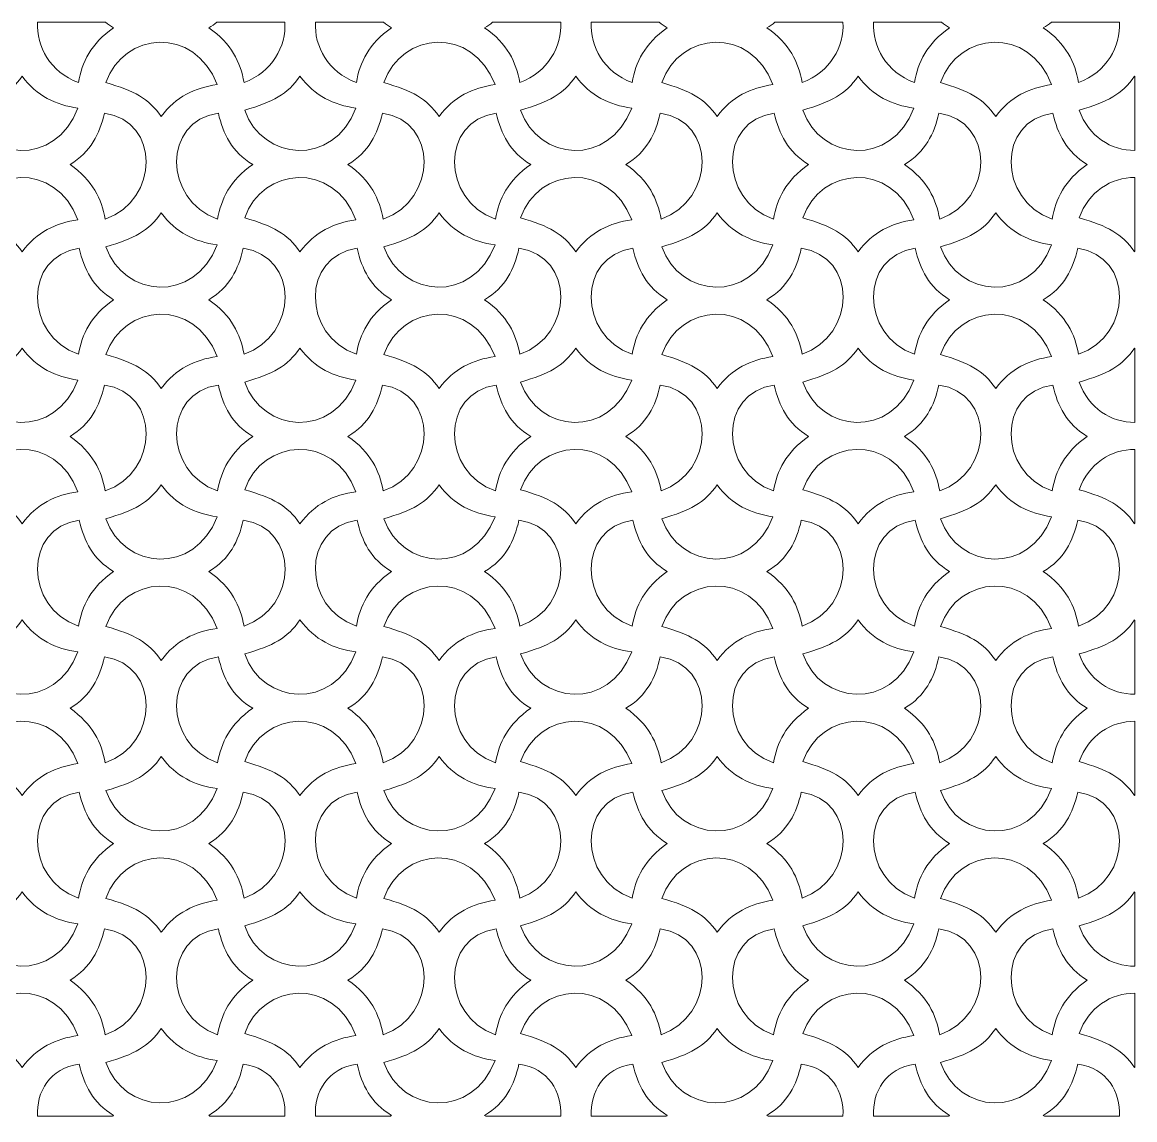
# Model space of a CAD drawing. Header units: millimetres. Extents: x -1200 to 1200, y -594 to 590.
# Drawn here: x 0 to 1200, y -594 to 590 of the extents above; entities that cross this region are included whole.
import ezdxf

# ---------------------------------------------------------------- set-up
doc = ezdxf.new("R2010")
doc.units = ezdxf.units.MM
doc.header["$MEASUREMENT"] = 0
doc.layers.add('Layer 1', color=7, linetype='Continuous')

msp = doc.modelspace()

# ---------------------------------------------------------------- linework, layer by layer
at = {"layer": 'Layer 1', "color": 250, "lineweight": 20}
for points, knots in [([(16.2965, 589.9713), (16.2965, 589.9713), (89.731, 589.9713), (89.731, 589.9713), (92.3815, 587.8646), (95.2602, 585.865), (98.3891, 583.978), (73.7417, 566.9696), (64.3311, 546.6307), (60.4303, 525.0854), (29.8535, 535.8204), (14.9675, 564.127), (16.2965, 589.9713)], [0, 0, 0, 0, 0.25, 0.25, 0.25, 0.5, 0.5, 0.5, 0.75, 0.75, 0.75, 1, 1, 1, 1]), ([(209.7606, 589.9713), (209.7606, 589.9713), (283.1945, 589.9713), (283.1945, 589.9713), (284.5237, 564.127), (269.6398, 535.8204), (239.063, 525.0854), (235.1621, 546.6307), (225.7515, 566.9696), (201.1042, 583.978), (204.2331, 585.865), (207.11, 587.8646), (209.7606, 589.9713)], [0, 0, 0, 0, 0.25, 0.25, 0.25, 0.5, 0.5, 0.5, 0.75, 0.75, 0.75, 1, 1, 1, 1]), ([(316.1113, 589.9713), (316.1113, 589.9713), (389.5456, 589.9713), (389.5456, 589.9713), (392.1963, 587.8646), (395.075, 585.865), (398.2037, 583.978), (373.5565, 566.9696), (364.1459, 546.6307), (360.2449, 525.0854), (329.6682, 535.8204), (314.7821, 564.127), (316.1113, 589.9713)], [0, 0, 0, 0, 0.25, 0.25, 0.25, 0.5, 0.5, 0.5, 0.75, 0.75, 0.75, 1, 1, 1, 1]), ([(507.2512, 589.9713), (507.2512, 589.9713), (580.6853, 589.9713), (580.6853, 589.9713), (582.0143, 564.127), (567.1304, 535.8204), (536.5536, 525.0854), (532.6527, 546.6307), (523.242, 566.9696), (498.5948, 583.978), (501.7237, 585.865), (504.6006, 587.8646), (507.2512, 589.9713)], [0, 0, 0, 0, 0.25, 0.25, 0.25, 0.5, 0.5, 0.5, 0.75, 0.75, 0.75, 1, 1, 1, 1]), ([(613.6019, 589.9713), (613.6019, 589.9713), (687.0362, 589.9713), (687.0362, 589.9713), (689.6868, 587.8646), (692.5656, 585.865), (695.6943, 583.978), (671.0471, 566.9696), (661.6365, 546.6307), (657.7357, 525.0854), (627.1587, 535.8204), (612.2727, 564.127), (613.6019, 589.9713)], [0, 0, 0, 0, 0.25, 0.25, 0.25, 0.5, 0.5, 0.5, 0.75, 0.75, 0.75, 1, 1, 1, 1]), ([(811.7858, 589.9713), (811.7858, 589.9713), (885.2199, 589.9713), (885.2199, 589.9713), (886.5489, 564.127), (871.6651, 535.8204), (841.0882, 525.0854), (837.1874, 546.6307), (827.7768, 566.9696), (803.1294, 583.978), (806.2583, 585.865), (809.1353, 587.8646), (811.7858, 589.9713)], [0, 0, 0, 0, 0.25, 0.25, 0.25, 0.5, 0.5, 0.5, 0.75, 0.75, 0.75, 1, 1, 1, 1]), ([(918.1365, 589.9713), (918.1365, 589.9713), (991.5709, 589.9713), (991.5709, 589.9713), (994.2216, 587.8646), (997.1002, 585.865), (1000.229, 583.978), (975.5817, 566.9696), (966.1711, 546.6307), (962.2703, 525.0854), (931.6935, 535.8204), (916.8074, 564.127), (918.1365, 589.9713)], [0, 0, 0, 0, 0.25, 0.25, 0.25, 0.5, 0.5, 0.5, 0.75, 0.75, 0.75, 1, 1, 1, 1]), ([(1109.9884, 589.9713), (1109.9884, 589.9713), (1183.4223, 589.9713), (1183.4223, 589.9713), (1184.7515, 564.127), (1169.8675, 535.8204), (1139.2907, 525.0854), (1135.3898, 546.6307), (1125.9792, 566.9696), (1101.3319, 583.978), (1104.4608, 585.865), (1107.3377, 587.8646), (1109.9884, 589.9713)], [0, 0, 0, 0, 0.25, 0.25, 0.25, 0.5, 0.5, 0.5, 0.75, 0.75, 0.75, 1, 1, 1, 1]), ([(90.129, 524.8273), (109.0652, 579.8338), (185.6938, 586.5829), (210.0536, 522.703), (185.9871, 519.1775), (165.7362, 509.8539), (149.7352, 488.1989), (136.1286, 507.9607), (120.7127, 516.0089), (90.129, 524.8273)], [0, 0, 0, 0, 0.333333333, 0.333333333, 0.333333333, 0.666666667, 0.666666667, 0.666666667, 1, 1, 1, 1]), ([(389.9438, 524.8273), (408.8799, 579.8338), (485.5084, 586.5829), (509.8683, 522.703), (485.8019, 519.1775), (465.551, 509.8539), (449.5499, 488.1989), (435.9434, 507.9607), (420.5273, 516.0089), (389.9438, 524.8273)], [0, 0, 0, 0, 0.333333333, 0.333333333, 0.333333333, 0.666666667, 0.666666667, 0.666666667, 1, 1, 1, 1]), ([(689.7586, 524.8273), (708.6946, 579.8338), (785.3232, 586.5829), (809.683, 522.703), (785.6165, 519.1775), (765.3658, 509.8539), (749.3647, 488.1989), (735.7581, 507.9607), (720.3421, 516.0089), (689.7586, 524.8273)], [0, 0, 0, 0, 0.333333333, 0.333333333, 0.333333333, 0.666666667, 0.666666667, 0.666666667, 1, 1, 1, 1]), ([(990.3466, 524.8273), (1009.2826, 579.8338), (1085.9112, 586.5829), (1110.2711, 522.703), (1086.2047, 519.1775), (1065.9538, 509.8539), (1049.9527, 488.1989), (1036.3461, 507.9607), (1020.9301, 516.0089), (990.3466, 524.8273)], [0, 0, 0, 0, 0.333333333, 0.333333333, 0.333333333, 0.666666667, 0.666666667, 0.666666667, 1, 1, 1, 1]), ([(-59.9636, 495.2027), (-41.0275, 440.1962), (35.601, 433.4471), (59.961, 497.327), (35.8945, 500.8525), (15.6436, 510.1761), (-0.3575, 531.8312), (-13.9639, 512.0694), (-29.3801, 504.0211), (-59.9636, 495.2027)], [0, 0, 0, 0, 0.333333333, 0.333333333, 0.333333333, 0.666666667, 0.666666667, 0.666666667, 1, 1, 1, 1]), ([(239.8512, 495.2027), (258.7873, 440.1962), (335.4158, 433.4471), (359.7756, 497.327), (335.7091, 500.8525), (315.4584, 510.1761), (299.4573, 531.8312), (285.8507, 512.0694), (270.4347, 504.0211), (239.8512, 495.2027)], [0, 0, 0, 0, 0.333333333, 0.333333333, 0.333333333, 0.666666667, 0.666666667, 0.666666667, 1, 1, 1, 1]), ([(537.3418, 495.2027), (556.2778, 440.1962), (632.9064, 433.4471), (657.2662, 497.327), (633.1997, 500.8525), (612.949, 510.1761), (596.9479, 531.8312), (583.3413, 512.0694), (567.9253, 504.0211), (537.3418, 495.2027)], [0, 0, 0, 0, 0.333333333, 0.333333333, 0.333333333, 0.666666667, 0.666666667, 0.666666667, 1, 1, 1, 1]), ([(841.8764, 495.2027), (860.8126, 440.1962), (937.4411, 433.4471), (961.8009, 497.327), (937.7345, 500.8525), (917.4836, 510.1761), (901.4825, 531.8312), (887.876, 512.0694), (872.4599, 504.0211), (841.8764, 495.2027)], [0, 0, 0, 0, 0.333333333, 0.333333333, 0.333333333, 0.666666667, 0.666666667, 0.666666667, 1, 1, 1, 1]), ([(1199.949, 531.4777), (1199.949, 531.4777), (1199.949, 451.6725), (1199.949, 451.6725), (1174.7061, 451.4603), (1149.7964, 466.9753), (1140.0788, 495.2027), (1170.6624, 504.0211), (1186.0784, 512.0694), (1199.685, 531.8312), (1199.7728, 531.7123), (1199.8608, 531.5956), (1199.949, 531.4777)], [0, 0, 0, 0, 0.25, 0.25, 0.25, 0.5, 0.5, 0.5, 0.75, 0.75, 0.75, 1, 1, 1, 1]), ([(51.3821, 436.536), (76.0294, 419.5277), (85.44, 399.1888), (89.3408, 377.6434), (147.9558, 398.222), (148.9475, 483.3858), (88.4769, 491.9553), (83.3478, 469.3747), (73.7909, 450.0524), (51.3821, 436.536)], [0, 0, 0, 0, 0.333333333, 0.333333333, 0.333333333, 0.666666667, 0.666666667, 0.666666667, 1, 1, 1, 1]), ([(248.4817, 436.536), (223.8343, 419.5277), (214.4237, 399.1888), (210.5229, 377.6434), (151.908, 398.222), (150.9164, 483.3858), (211.387, 491.9553), (216.516, 469.3747), (226.0728, 450.0524), (248.4817, 436.536)], [0, 0, 0, 0, 0.333333333, 0.333333333, 0.333333333, 0.666666667, 0.666666667, 0.666666667, 1, 1, 1, 1]), ([(351.1968, 436.536), (375.8442, 419.5277), (385.2548, 399.1888), (389.1556, 377.6434), (447.7705, 398.222), (448.7621, 483.3858), (388.2917, 491.9553), (383.1625, 469.3747), (373.6057, 450.0524), (351.1968, 436.536)], [0, 0, 0, 0, 0.333333333, 0.333333333, 0.333333333, 0.666666667, 0.666666667, 0.666666667, 1, 1, 1, 1]), ([(548.2965, 436.536), (523.6491, 419.5277), (514.2385, 399.1888), (510.3377, 377.6434), (451.7228, 398.222), (450.731, 483.3858), (511.2016, 491.9553), (516.3307, 469.3747), (525.8876, 450.0524), (548.2965, 436.536)], [0, 0, 0, 0, 0.333333333, 0.333333333, 0.333333333, 0.666666667, 0.666666667, 0.666666667, 1, 1, 1, 1]), ([(651.0116, 436.536), (675.6588, 419.5277), (685.0695, 399.1888), (688.9704, 377.6434), (747.5853, 398.222), (748.5769, 483.3858), (688.1063, 491.9553), (682.9773, 469.3747), (673.4204, 450.0524), (651.0116, 436.536)], [0, 0, 0, 0, 0.333333333, 0.333333333, 0.333333333, 0.666666667, 0.666666667, 0.666666667, 1, 1, 1, 1]), ([(848.1111, 436.536), (823.4639, 419.5277), (814.0532, 399.1888), (810.1523, 377.6434), (751.5374, 398.222), (750.5458, 483.3858), (811.0164, 491.9553), (816.1454, 469.3747), (825.7024, 450.0524), (848.1111, 436.536)], [0, 0, 0, 0, 0.333333333, 0.333333333, 0.333333333, 0.666666667, 0.666666667, 0.666666667, 1, 1, 1, 1]), ([(951.5996, 436.536), (976.247, 419.5277), (985.6576, 399.1888), (989.5584, 377.6434), (1048.1733, 398.222), (1049.1649, 483.3858), (988.6944, 491.9553), (983.5653, 469.3747), (974.0084, 450.0524), (951.5996, 436.536)], [0, 0, 0, 0, 0.333333333, 0.333333333, 0.333333333, 0.666666667, 0.666666667, 0.666666667, 1, 1, 1, 1]), ([(1148.6992, 436.536), (1124.0519, 419.5277), (1114.6412, 399.1888), (1110.7404, 377.6434), (1052.1255, 398.222), (1051.1338, 483.3858), (1111.6044, 491.9553), (1116.7335, 469.3747), (1126.2904, 450.0524), (1148.6992, 436.536)], [0, 0, 0, 0, 0.333333333, 0.333333333, 0.333333333, 0.666666667, 0.666666667, 0.666666667, 1, 1, 1, 1]), ([(-59.9636, 378.9796), (-41.0275, 433.9862), (35.601, 440.7353), (59.961, 376.8554), (35.8945, 373.3299), (15.6436, 364.0063), (-0.3575, 342.3512), (-13.9639, 362.113), (-29.3801, 370.1613), (-59.9636, 378.9796)], [0, 0, 0, 0, 0.333333333, 0.333333333, 0.333333333, 0.666666667, 0.666666667, 0.666666667, 1, 1, 1, 1]), ([(239.8512, 378.9796), (258.7873, 433.9862), (335.4158, 440.7353), (359.7756, 376.8554), (335.7091, 373.3299), (315.4584, 364.0063), (299.4573, 342.3512), (285.8507, 362.113), (270.4347, 370.1613), (239.8512, 378.9796)], [0, 0, 0, 0, 0.333333333, 0.333333333, 0.333333333, 0.666666667, 0.666666667, 0.666666667, 1, 1, 1, 1]), ([(537.3418, 378.9796), (556.2778, 433.9862), (632.9064, 440.7353), (657.2662, 376.8554), (633.1997, 373.3299), (612.949, 364.0063), (596.9479, 342.3512), (583.3413, 362.113), (567.9253, 370.1613), (537.3418, 378.9796)], [0, 0, 0, 0, 0.333333333, 0.333333333, 0.333333333, 0.666666667, 0.666666667, 0.666666667, 1, 1, 1, 1]), ([(841.8764, 378.9796), (860.8126, 433.9862), (937.4411, 440.7353), (961.8009, 376.8554), (937.7345, 373.3299), (917.4836, 364.0063), (901.4825, 342.3512), (887.876, 362.113), (872.4599, 370.1613), (841.8764, 378.9796)], [0, 0, 0, 0, 0.333333333, 0.333333333, 0.333333333, 0.666666667, 0.666666667, 0.666666667, 1, 1, 1, 1]), ([(1199.949, 422.5078), (1199.949, 422.5078), (1199.949, 342.7044), (1199.949, 342.7044), (1199.8608, 342.5863), (1199.7728, 342.4701), (1199.685, 342.3512), (1186.0784, 362.113), (1170.6624, 370.1613), (1140.0788, 378.9796), (1149.7964, 407.2071), (1174.7061, 422.72), (1199.949, 422.5078)], [0, 0, 0, 0, 0.25, 0.25, 0.25, 0.5, 0.5, 0.5, 0.75, 0.75, 0.75, 1, 1, 1, 1]), ([(90.129, 347.7608), (109.0652, 292.7543), (185.6938, 286.0052), (210.0536, 349.885), (185.9871, 353.4105), (165.7362, 362.7343), (149.7352, 384.3893), (136.1286, 364.6275), (120.7127, 356.5791), (90.129, 347.7608)], [0, 0, 0, 0, 0.333333333, 0.333333333, 0.333333333, 0.666666667, 0.666666667, 0.666666667, 1, 1, 1, 1]), ([(389.9438, 347.7608), (408.8799, 292.7543), (485.5084, 286.0052), (509.8683, 349.885), (485.8019, 353.4105), (465.551, 362.7343), (449.5499, 384.3893), (435.9434, 364.6275), (420.5273, 356.5791), (389.9438, 347.7608)], [0, 0, 0, 0, 0.333333333, 0.333333333, 0.333333333, 0.666666667, 0.666666667, 0.666666667, 1, 1, 1, 1]), ([(689.7586, 347.7608), (708.6946, 292.7543), (785.3232, 286.0052), (809.683, 349.885), (785.6165, 353.4105), (765.3658, 362.7343), (749.3647, 384.3893), (735.7581, 364.6275), (720.3421, 356.5791), (689.7586, 347.7608)], [0, 0, 0, 0, 0.333333333, 0.333333333, 0.333333333, 0.666666667, 0.666666667, 0.666666667, 1, 1, 1, 1]), ([(990.3466, 347.7608), (1009.2826, 292.7543), (1085.9112, 286.0052), (1110.2711, 349.885), (1086.2047, 353.4105), (1065.9538, 362.7343), (1049.9527, 384.3893), (1036.3461, 364.6275), (1020.9301, 356.5791), (990.3466, 347.7608)], [0, 0, 0, 0, 0.333333333, 0.333333333, 0.333333333, 0.666666667, 0.666666667, 0.666666667, 1, 1, 1, 1]), ([(98.3891, 290.6884), (73.7417, 273.68), (64.3311, 253.3412), (60.4303, 231.7958), (1.8154, 252.3743), (0.8236, 337.5382), (61.2943, 346.1077), (66.4234, 323.5271), (75.9802, 304.2048), (98.3891, 290.6884)], [0, 0, 0, 0, 0.333333333, 0.333333333, 0.333333333, 0.666666667, 0.666666667, 0.666666667, 1, 1, 1, 1]), ([(201.1042, 290.6884), (225.7515, 273.68), (235.1621, 253.3412), (239.063, 231.7958), (297.6779, 252.3743), (298.6695, 337.5382), (238.1989, 346.1077), (233.0699, 323.5271), (223.5131, 304.2048), (201.1042, 290.6884)], [0, 0, 0, 0, 0.333333333, 0.333333333, 0.333333333, 0.666666667, 0.666666667, 0.666666667, 1, 1, 1, 1]), ([(398.2037, 290.6884), (373.5565, 273.68), (364.1459, 253.3412), (360.2449, 231.7958), (301.63, 252.3743), (300.6384, 337.5382), (361.109, 346.1077), (366.238, 323.5271), (375.795, 304.2048), (398.2037, 290.6884)], [0, 0, 0, 0, 0.333333333, 0.333333333, 0.333333333, 0.666666667, 0.666666667, 0.666666667, 1, 1, 1, 1]), ([(498.5948, 290.6884), (523.242, 273.68), (532.6527, 253.3412), (536.5536, 231.7958), (595.1685, 252.3743), (596.1601, 337.5382), (535.6895, 346.1077), (530.5605, 323.5271), (521.0037, 304.2048), (498.5948, 290.6884)], [0, 0, 0, 0, 0.333333333, 0.333333333, 0.333333333, 0.666666667, 0.666666667, 0.666666667, 1, 1, 1, 1]), ([(695.6943, 290.6884), (671.0471, 273.68), (661.6365, 253.3412), (657.7357, 231.7958), (599.1206, 252.3743), (598.129, 337.5382), (658.5996, 346.1077), (663.7287, 323.5271), (673.2856, 304.2048), (695.6943, 290.6884)], [0, 0, 0, 0, 0.333333333, 0.333333333, 0.333333333, 0.666666667, 0.666666667, 0.666666667, 1, 1, 1, 1]), ([(803.1294, 290.6884), (827.7768, 273.68), (837.1874, 253.3412), (841.0882, 231.7958), (899.7031, 252.3743), (900.6949, 337.5382), (840.2242, 346.1077), (835.0951, 323.5271), (825.5383, 304.2048), (803.1294, 290.6884)], [0, 0, 0, 0, 0.333333333, 0.333333333, 0.333333333, 0.666666667, 0.666666667, 0.666666667, 1, 1, 1, 1]), ([(1000.229, 290.6884), (975.5817, 273.68), (966.1711, 253.3412), (962.2703, 231.7958), (903.6553, 252.3743), (902.6637, 337.5382), (963.1342, 346.1077), (968.2633, 323.5271), (977.8202, 304.2048), (1000.229, 290.6884)], [0, 0, 0, 0, 0.333333333, 0.333333333, 0.333333333, 0.666666667, 0.666666667, 0.666666667, 1, 1, 1, 1]), ([(1101.3319, 290.6884), (1125.9792, 273.68), (1135.3898, 253.3412), (1139.2907, 231.7958), (1197.9056, 252.3743), (1198.8973, 337.5382), (1138.4266, 346.1077), (1133.2976, 323.5271), (1123.7406, 304.2048), (1101.3319, 290.6884)], [0, 0, 0, 0, 0.333333333, 0.333333333, 0.333333333, 0.666666667, 0.666666667, 0.666666667, 1, 1, 1, 1]), ([(90.129, 231.5377), (109.0652, 286.5442), (185.6938, 293.2933), (210.0536, 229.4135), (185.9871, 225.888), (165.7362, 216.5643), (149.7352, 194.9093), (136.1286, 214.6711), (120.7127, 222.7194), (90.129, 231.5377)], [0, 0, 0, 0, 0.333333333, 0.333333333, 0.333333333, 0.666666667, 0.666666667, 0.666666667, 1, 1, 1, 1]), ([(389.9438, 231.5377), (408.8799, 286.5442), (485.5084, 293.2933), (509.8683, 229.4135), (485.8019, 225.888), (465.551, 216.5643), (449.5499, 194.9093), (435.9434, 214.6711), (420.5273, 222.7194), (389.9438, 231.5377)], [0, 0, 0, 0, 0.333333333, 0.333333333, 0.333333333, 0.666666667, 0.666666667, 0.666666667, 1, 1, 1, 1]), ([(689.7586, 231.5377), (708.6946, 286.5442), (785.3232, 293.2933), (809.683, 229.4135), (785.6165, 225.888), (765.3658, 216.5643), (749.3647, 194.9093), (735.7581, 214.6711), (720.3421, 222.7194), (689.7586, 231.5377)], [0, 0, 0, 0, 0.333333333, 0.333333333, 0.333333333, 0.666666667, 0.666666667, 0.666666667, 1, 1, 1, 1]), ([(990.3466, 231.5377), (1009.2826, 286.5442), (1085.9112, 293.2933), (1110.2711, 229.4135), (1086.2047, 225.888), (1065.9538, 216.5643), (1049.9527, 194.9093), (1036.3461, 214.6711), (1020.9301, 222.7194), (990.3466, 231.5377)], [0, 0, 0, 0, 0.333333333, 0.333333333, 0.333333333, 0.666666667, 0.666666667, 0.666666667, 1, 1, 1, 1]), ([(-59.9636, 201.9132), (-41.0275, 146.9066), (35.601, 140.1575), (59.961, 204.0374), (35.8945, 207.5629), (15.6436, 216.8865), (-0.3575, 238.5416), (-13.9639, 218.7798), (-29.3801, 210.7315), (-59.9636, 201.9132)], [0, 0, 0, 0, 0.333333333, 0.333333333, 0.333333333, 0.666666667, 0.666666667, 0.666666667, 1, 1, 1, 1]), ([(239.8512, 201.9132), (258.7873, 146.9066), (335.4158, 140.1575), (359.7756, 204.0374), (335.7091, 207.5629), (315.4584, 216.8865), (299.4573, 238.5416), (285.8507, 218.7798), (270.4347, 210.7315), (239.8512, 201.9132)], [0, 0, 0, 0, 0.333333333, 0.333333333, 0.333333333, 0.666666667, 0.666666667, 0.666666667, 1, 1, 1, 1]), ([(537.3418, 201.9132), (556.2778, 146.9066), (632.9064, 140.1575), (657.2662, 204.0374), (633.1997, 207.5629), (612.949, 216.8865), (596.9479, 238.5416), (583.3413, 218.7798), (567.9253, 210.7315), (537.3418, 201.9132)], [0, 0, 0, 0, 0.333333333, 0.333333333, 0.333333333, 0.666666667, 0.666666667, 0.666666667, 1, 1, 1, 1]), ([(841.8764, 201.9132), (860.8126, 146.9066), (937.4411, 140.1575), (961.8009, 204.0374), (937.7345, 207.5629), (917.4836, 216.8865), (901.4825, 238.5416), (887.876, 218.7798), (872.4599, 210.7315), (841.8764, 201.9132)], [0, 0, 0, 0, 0.333333333, 0.333333333, 0.333333333, 0.666666667, 0.666666667, 0.666666667, 1, 1, 1, 1]), ([(1199.949, 238.1881), (1199.949, 238.1881), (1199.949, 158.383), (1199.949, 158.383), (1174.7061, 158.1707), (1149.7964, 173.6857), (1140.0788, 201.9132), (1170.6624, 210.7315), (1186.0784, 218.7798), (1199.685, 238.5416), (1199.7728, 238.4228), (1199.8608, 238.3061), (1199.949, 238.1881)], [0, 0, 0, 0, 0.25, 0.25, 0.25, 0.5, 0.5, 0.5, 0.75, 0.75, 0.75, 1, 1, 1, 1]), ([(51.3821, 143.2465), (76.0294, 126.2381), (85.44, 105.8992), (89.3408, 84.3539), (147.9558, 104.9324), (148.9475, 190.0962), (88.4769, 198.6658), (83.3478, 176.0851), (73.7909, 156.7628), (51.3821, 143.2465)], [0, 0, 0, 0, 0.333333333, 0.333333333, 0.333333333, 0.666666667, 0.666666667, 0.666666667, 1, 1, 1, 1]), ([(248.4817, 143.2465), (223.8343, 126.2381), (214.4237, 105.8992), (210.5229, 84.3539), (151.908, 104.9324), (150.9164, 190.0962), (211.387, 198.6658), (216.516, 176.0851), (226.0728, 156.7628), (248.4817, 143.2465)], [0, 0, 0, 0, 0.333333333, 0.333333333, 0.333333333, 0.666666667, 0.666666667, 0.666666667, 1, 1, 1, 1]), ([(351.1968, 143.2465), (375.8442, 126.2381), (385.2548, 105.8992), (389.1556, 84.3539), (447.7705, 104.9324), (448.7621, 190.0962), (388.2917, 198.6658), (383.1625, 176.0851), (373.6057, 156.7628), (351.1968, 143.2465)], [0, 0, 0, 0, 0.333333333, 0.333333333, 0.333333333, 0.666666667, 0.666666667, 0.666666667, 1, 1, 1, 1]), ([(548.2965, 143.2465), (523.6491, 126.2381), (514.2385, 105.8992), (510.3377, 84.3539), (451.7228, 104.9324), (450.731, 190.0962), (511.2016, 198.6658), (516.3307, 176.0851), (525.8876, 156.7628), (548.2965, 143.2465)], [0, 0, 0, 0, 0.333333333, 0.333333333, 0.333333333, 0.666666667, 0.666666667, 0.666666667, 1, 1, 1, 1]), ([(651.0116, 143.2465), (675.6588, 126.2381), (685.0695, 105.8992), (688.9704, 84.3539), (747.5853, 104.9324), (748.5769, 190.0962), (688.1063, 198.6658), (682.9773, 176.0851), (673.4204, 156.7628), (651.0116, 143.2465)], [0, 0, 0, 0, 0.333333333, 0.333333333, 0.333333333, 0.666666667, 0.666666667, 0.666666667, 1, 1, 1, 1]), ([(848.1111, 143.2465), (823.4639, 126.2381), (814.0532, 105.8992), (810.1523, 84.3539), (751.5374, 104.9324), (750.5458, 190.0962), (811.0164, 198.6658), (816.1454, 176.0851), (825.7024, 156.7628), (848.1111, 143.2465)], [0, 0, 0, 0, 0.333333333, 0.333333333, 0.333333333, 0.666666667, 0.666666667, 0.666666667, 1, 1, 1, 1]), ([(951.5996, 143.2465), (976.247, 126.2381), (985.6576, 105.8992), (989.5584, 84.3539), (1048.1733, 104.9324), (1049.1649, 190.0962), (988.6944, 198.6658), (983.5653, 176.0851), (974.0084, 156.7628), (951.5996, 143.2465)], [0, 0, 0, 0, 0.333333333, 0.333333333, 0.333333333, 0.666666667, 0.666666667, 0.666666667, 1, 1, 1, 1]), ([(1148.6992, 143.2465), (1124.0519, 126.2381), (1114.6412, 105.8992), (1110.7404, 84.3539), (1052.1255, 104.9324), (1051.1338, 190.0962), (1111.6044, 198.6658), (1116.7335, 176.0851), (1126.2904, 156.7628), (1148.6992, 143.2465)], [0, 0, 0, 0, 0.333333333, 0.333333333, 0.333333333, 0.666666667, 0.666666667, 0.666666667, 1, 1, 1, 1]), ([(-59.9636, 85.6901), (-41.0275, 140.6966), (35.601, 147.4457), (59.961, 83.5658), (35.8945, 80.0403), (15.6436, 70.7167), (-0.3575, 49.0617), (-13.9639, 68.8235), (-29.3801, 76.8717), (-59.9636, 85.6901)], [0, 0, 0, 0, 0.333333333, 0.333333333, 0.333333333, 0.666666667, 0.666666667, 0.666666667, 1, 1, 1, 1]), ([(239.8512, 85.6901), (258.7873, 140.6966), (335.4158, 147.4457), (359.7756, 83.5658), (335.7091, 80.0403), (315.4584, 70.7167), (299.4573, 49.0617), (285.8507, 68.8235), (270.4347, 76.8717), (239.8512, 85.6901)], [0, 0, 0, 0, 0.333333333, 0.333333333, 0.333333333, 0.666666667, 0.666666667, 0.666666667, 1, 1, 1, 1]), ([(537.3418, 85.6901), (556.2778, 140.6966), (632.9064, 147.4457), (657.2662, 83.5658), (633.1997, 80.0403), (612.949, 70.7167), (596.9479, 49.0617), (583.3413, 68.8235), (567.9253, 76.8717), (537.3418, 85.6901)], [0, 0, 0, 0, 0.333333333, 0.333333333, 0.333333333, 0.666666667, 0.666666667, 0.666666667, 1, 1, 1, 1]), ([(841.8764, 85.6901), (860.8126, 140.6966), (937.4411, 147.4457), (961.8009, 83.5658), (937.7345, 80.0403), (917.4836, 70.7167), (901.4825, 49.0617), (887.876, 68.8235), (872.4599, 76.8717), (841.8764, 85.6901)], [0, 0, 0, 0, 0.333333333, 0.333333333, 0.333333333, 0.666666667, 0.666666667, 0.666666667, 1, 1, 1, 1]), ([(1199.949, 129.2182), (1199.949, 129.2182), (1199.949, 49.4148), (1199.949, 49.4148), (1199.8608, 49.2967), (1199.7728, 49.1805), (1199.685, 49.0617), (1186.0784, 68.8235), (1170.6624, 76.8717), (1140.0788, 85.6901), (1149.7964, 113.9175), (1174.7061, 129.4304), (1199.949, 129.2182)], [0, 0, 0, 0, 0.25, 0.25, 0.25, 0.5, 0.5, 0.5, 0.75, 0.75, 0.75, 1, 1, 1, 1]), ([(90.129, 54.4712), (109.0652, -0.5353), (185.6938, -7.2844), (210.0536, 56.5955), (185.9871, 60.1209), (165.7362, 69.4447), (149.7352, 91.0997), (136.1286, 71.3379), (120.7127, 63.2896), (90.129, 54.4712)], [0, 0, 0, 0, 0.333333333, 0.333333333, 0.333333333, 0.666666667, 0.666666667, 0.666666667, 1, 1, 1, 1]), ([(389.9438, 54.4712), (408.8799, -0.5353), (485.5084, -7.2844), (509.8683, 56.5955), (485.8019, 60.1209), (465.551, 69.4447), (449.5499, 91.0997), (435.9434, 71.3379), (420.5273, 63.2896), (389.9438, 54.4712)], [0, 0, 0, 0, 0.333333333, 0.333333333, 0.333333333, 0.666666667, 0.666666667, 0.666666667, 1, 1, 1, 1]), ([(689.7586, 54.4712), (708.6946, -0.5353), (785.3232, -7.2844), (809.683, 56.5955), (785.6165, 60.1209), (765.3658, 69.4447), (749.3647, 91.0997), (735.7581, 71.3379), (720.3421, 63.2896), (689.7586, 54.4712)], [0, 0, 0, 0, 0.333333333, 0.333333333, 0.333333333, 0.666666667, 0.666666667, 0.666666667, 1, 1, 1, 1]), ([(990.3466, 54.4712), (1009.2826, -0.5353), (1085.9112, -7.2844), (1110.2711, 56.5955), (1086.2047, 60.1209), (1065.9538, 69.4447), (1049.9527, 91.0997), (1036.3461, 71.3379), (1020.9301, 63.2896), (990.3466, 54.4712)], [0, 0, 0, 0, 0.333333333, 0.333333333, 0.333333333, 0.666666667, 0.666666667, 0.666666667, 1, 1, 1, 1]), ([(98.3891, -2.6012), (73.7417, -19.6095), (64.3311, -39.9484), (60.4303, -61.4938), (1.8154, -40.9152), (0.8236, 44.2486), (61.2943, 52.8181), (66.4234, 30.2375), (75.9802, 10.9152), (98.3891, -2.6012)], [0, 0, 0, 0, 0.333333333, 0.333333333, 0.333333333, 0.666666667, 0.666666667, 0.666666667, 1, 1, 1, 1]), ([(201.1042, -2.6012), (225.7515, -19.6095), (235.1621, -39.9484), (239.063, -61.4938), (297.6779, -40.9152), (298.6695, 44.2486), (238.1989, 52.8181), (233.0699, 30.2375), (223.5131, 10.9152), (201.1042, -2.6012)], [0, 0, 0, 0, 0.333333333, 0.333333333, 0.333333333, 0.666666667, 0.666666667, 0.666666667, 1, 1, 1, 1]), ([(398.2037, -2.6012), (373.5565, -19.6095), (364.1459, -39.9484), (360.2449, -61.4938), (301.63, -40.9152), (300.6384, 44.2486), (361.109, 52.8181), (366.238, 30.2375), (375.795, 10.9152), (398.2037, -2.6012)], [0, 0, 0, 0, 0.333333333, 0.333333333, 0.333333333, 0.666666667, 0.666666667, 0.666666667, 1, 1, 1, 1]), ([(498.5948, -2.6012), (523.242, -19.6095), (532.6527, -39.9484), (536.5536, -61.4938), (595.1685, -40.9152), (596.1601, 44.2486), (535.6895, 52.8181), (530.5605, 30.2375), (521.0037, 10.9152), (498.5948, -2.6012)], [0, 0, 0, 0, 0.333333333, 0.333333333, 0.333333333, 0.666666667, 0.666666667, 0.666666667, 1, 1, 1, 1]), ([(695.6943, -2.6012), (671.0471, -19.6095), (661.6365, -39.9484), (657.7357, -61.4938), (599.1206, -40.9152), (598.129, 44.2486), (658.5996, 52.8181), (663.7287, 30.2375), (673.2856, 10.9152), (695.6943, -2.6012)], [0, 0, 0, 0, 0.333333333, 0.333333333, 0.333333333, 0.666666667, 0.666666667, 0.666666667, 1, 1, 1, 1]), ([(803.1294, -2.6012), (827.7768, -19.6095), (837.1874, -39.9484), (841.0882, -61.4938), (899.7031, -40.9152), (900.6949, 44.2486), (840.2242, 52.8181), (835.0951, 30.2375), (825.5383, 10.9152), (803.1294, -2.6012)], [0, 0, 0, 0, 0.333333333, 0.333333333, 0.333333333, 0.666666667, 0.666666667, 0.666666667, 1, 1, 1, 1]), ([(1000.229, -2.6012), (975.5817, -19.6095), (966.1711, -39.9484), (962.2703, -61.4938), (903.6553, -40.9152), (902.6637, 44.2486), (963.1342, 52.8181), (968.2633, 30.2375), (977.8202, 10.9152), (1000.229, -2.6012)], [0, 0, 0, 0, 0.333333333, 0.333333333, 0.333333333, 0.666666667, 0.666666667, 0.666666667, 1, 1, 1, 1]), ([(1101.3319, -2.6012), (1125.9792, -19.6095), (1135.3898, -39.9484), (1139.2907, -61.4938), (1197.9056, -40.9152), (1198.8973, 44.2486), (1138.4266, 52.8181), (1133.2976, 30.2375), (1123.7406, 10.9152), (1101.3319, -2.6012)], [0, 0, 0, 0, 0.333333333, 0.333333333, 0.333333333, 0.666666667, 0.666666667, 0.666666667, 1, 1, 1, 1]), ([(90.129, -61.7519), (109.0652, -6.7453), (185.6938, 0.0038), (210.0536, -63.8761), (185.9871, -67.4016), (165.7362, -76.7252), (149.7352, -98.3803), (136.1286, -78.6185), (120.7127, -70.5702), (90.129, -61.7519)], [0, 0, 0, 0, 0.333333333, 0.333333333, 0.333333333, 0.666666667, 0.666666667, 0.666666667, 1, 1, 1, 1]), ([(389.9438, -61.7519), (408.8799, -6.7453), (485.5084, 0.0038), (509.8683, -63.8761), (485.8019, -67.4016), (465.551, -76.7252), (449.5499, -98.3803), (435.9434, -78.6185), (420.5273, -70.5702), (389.9438, -61.7519)], [0, 0, 0, 0, 0.333333333, 0.333333333, 0.333333333, 0.666666667, 0.666666667, 0.666666667, 1, 1, 1, 1]), ([(689.7586, -61.7519), (708.6946, -6.7453), (785.3232, 0.0038), (809.683, -63.8761), (785.6165, -67.4016), (765.3658, -76.7252), (749.3647, -98.3803), (735.7581, -78.6185), (720.3421, -70.5702), (689.7586, -61.7519)], [0, 0, 0, 0, 0.333333333, 0.333333333, 0.333333333, 0.666666667, 0.666666667, 0.666666667, 1, 1, 1, 1]), ([(990.3466, -61.7519), (1009.2826, -6.7453), (1085.9112, 0.0038), (1110.2711, -63.8761), (1086.2047, -67.4016), (1065.9538, -76.7252), (1049.9527, -98.3803), (1036.3461, -78.6185), (1020.9301, -70.5702), (990.3466, -61.7519)], [0, 0, 0, 0, 0.333333333, 0.333333333, 0.333333333, 0.666666667, 0.666666667, 0.666666667, 1, 1, 1, 1]), ([(-59.9636, -91.3764), (-41.0275, -146.3829), (35.601, -153.132), (59.961, -89.2522), (35.8945, -85.7267), (15.6436, -76.403), (-0.3575, -54.748), (-13.9639, -74.5098), (-29.3801, -82.5581), (-59.9636, -91.3764)], [0, 0, 0, 0, 0.333333333, 0.333333333, 0.333333333, 0.666666667, 0.666666667, 0.666666667, 1, 1, 1, 1]), ([(239.8512, -91.3764), (258.7873, -146.3829), (335.4158, -153.132), (359.7756, -89.2522), (335.7091, -85.7267), (315.4584, -76.403), (299.4573, -54.748), (285.8507, -74.5098), (270.4347, -82.5581), (239.8512, -91.3764)], [0, 0, 0, 0, 0.333333333, 0.333333333, 0.333333333, 0.666666667, 0.666666667, 0.666666667, 1, 1, 1, 1]), ([(537.3418, -91.3764), (556.2778, -146.3829), (632.9064, -153.132), (657.2662, -89.2522), (633.1997, -85.7267), (612.949, -76.403), (596.9479, -54.748), (583.3413, -74.5098), (567.9253, -82.5581), (537.3418, -91.3764)], [0, 0, 0, 0, 0.333333333, 0.333333333, 0.333333333, 0.666666667, 0.666666667, 0.666666667, 1, 1, 1, 1]), ([(841.8764, -91.3764), (860.8126, -146.3829), (937.4411, -153.132), (961.8009, -89.2522), (937.7345, -85.7267), (917.4836, -76.403), (901.4825, -54.748), (887.876, -74.5098), (872.4599, -82.5581), (841.8764, -91.3764)], [0, 0, 0, 0, 0.333333333, 0.333333333, 0.333333333, 0.666666667, 0.666666667, 0.666666667, 1, 1, 1, 1]), ([(1199.949, -55.1015), (1199.949, -55.1015), (1199.949, -134.9066), (1199.949, -134.9066), (1174.7061, -135.1189), (1149.7964, -119.6039), (1140.0788, -91.3764), (1170.6624, -82.5581), (1186.0784, -74.5098), (1199.685, -54.748), (1199.7728, -54.8668), (1199.8608, -54.9835), (1199.949, -55.1015)], [0, 0, 0, 0, 0.25, 0.25, 0.25, 0.5, 0.5, 0.5, 0.75, 0.75, 0.75, 1, 1, 1, 1]), ([(51.3821, -150.0431), (76.0294, -167.0515), (85.44, -187.3904), (89.3408, -208.9357), (147.9558, -188.3572), (148.9475, -103.1933), (88.4769, -94.6238), (83.3478, -117.2044), (73.7909, -136.5268), (51.3821, -150.0431)], [0, 0, 0, 0, 0.333333333, 0.333333333, 0.333333333, 0.666666667, 0.666666667, 0.666666667, 1, 1, 1, 1]), ([(248.4817, -150.0431), (223.8343, -167.0515), (214.4237, -187.3904), (210.5229, -208.9357), (151.908, -188.3572), (150.9164, -103.1933), (211.387, -94.6238), (216.516, -117.2044), (226.0728, -136.5268), (248.4817, -150.0431)], [0, 0, 0, 0, 0.333333333, 0.333333333, 0.333333333, 0.666666667, 0.666666667, 0.666666667, 1, 1, 1, 1]), ([(351.1968, -150.0431), (375.8442, -167.0515), (385.2548, -187.3904), (389.1556, -208.9357), (447.7705, -188.3572), (448.7621, -103.1933), (388.2917, -94.6238), (383.1625, -117.2044), (373.6057, -136.5268), (351.1968, -150.0431)], [0, 0, 0, 0, 0.333333333, 0.333333333, 0.333333333, 0.666666667, 0.666666667, 0.666666667, 1, 1, 1, 1]), ([(548.2965, -150.0431), (523.6491, -167.0515), (514.2385, -187.3904), (510.3377, -208.9357), (451.7228, -188.3572), (450.731, -103.1933), (511.2016, -94.6238), (516.3307, -117.2044), (525.8876, -136.5268), (548.2965, -150.0431)], [0, 0, 0, 0, 0.333333333, 0.333333333, 0.333333333, 0.666666667, 0.666666667, 0.666666667, 1, 1, 1, 1]), ([(651.0116, -150.0431), (675.6588, -167.0515), (685.0695, -187.3904), (688.9704, -208.9357), (747.5853, -188.3572), (748.5769, -103.1933), (688.1063, -94.6238), (682.9773, -117.2044), (673.4204, -136.5268), (651.0116, -150.0431)], [0, 0, 0, 0, 0.333333333, 0.333333333, 0.333333333, 0.666666667, 0.666666667, 0.666666667, 1, 1, 1, 1]), ([(848.1111, -150.0431), (823.4639, -167.0515), (814.0532, -187.3904), (810.1523, -208.9357), (751.5374, -188.3572), (750.5458, -103.1933), (811.0164, -94.6238), (816.1454, -117.2044), (825.7024, -136.5268), (848.1111, -150.0431)], [0, 0, 0, 0, 0.333333333, 0.333333333, 0.333333333, 0.666666667, 0.666666667, 0.666666667, 1, 1, 1, 1]), ([(951.5996, -150.0431), (976.247, -167.0515), (985.6576, -187.3904), (989.5584, -208.9357), (1048.1733, -188.3572), (1049.1649, -103.1933), (988.6944, -94.6238), (983.5653, -117.2044), (974.0084, -136.5268), (951.5996, -150.0431)], [0, 0, 0, 0, 0.333333333, 0.333333333, 0.333333333, 0.666666667, 0.666666667, 0.666666667, 1, 1, 1, 1]), ([(1148.6992, -150.0431), (1124.0519, -167.0515), (1114.6412, -187.3904), (1110.7404, -208.9357), (1052.1255, -188.3572), (1051.1338, -103.1933), (1111.6044, -94.6238), (1116.7335, -117.2044), (1126.2904, -136.5268), (1148.6992, -150.0431)], [0, 0, 0, 0, 0.333333333, 0.333333333, 0.333333333, 0.666666667, 0.666666667, 0.666666667, 1, 1, 1, 1]), ([(-59.9636, -207.5995), (-41.0275, -152.5929), (35.601, -145.8439), (59.961, -209.7237), (35.8945, -213.2492), (15.6436, -222.5729), (-0.3575, -244.2279), (-13.9639, -224.4661), (-29.3801, -216.4178), (-59.9636, -207.5995)], [0, 0, 0, 0, 0.333333333, 0.333333333, 0.333333333, 0.666666667, 0.666666667, 0.666666667, 1, 1, 1, 1]), ([(239.8512, -207.5995), (258.7873, -152.5929), (335.4158, -145.8439), (359.7756, -209.7237), (335.7091, -213.2492), (315.4584, -222.5729), (299.4573, -244.2279), (285.8507, -224.4661), (270.4347, -216.4178), (239.8512, -207.5995)], [0, 0, 0, 0, 0.333333333, 0.333333333, 0.333333333, 0.666666667, 0.666666667, 0.666666667, 1, 1, 1, 1]), ([(537.3418, -207.5995), (556.2778, -152.5929), (632.9064, -145.8439), (657.2662, -209.7237), (633.1997, -213.2492), (612.949, -222.5729), (596.9479, -244.2279), (583.3413, -224.4661), (567.9253, -216.4178), (537.3418, -207.5995)], [0, 0, 0, 0, 0.333333333, 0.333333333, 0.333333333, 0.666666667, 0.666666667, 0.666666667, 1, 1, 1, 1]), ([(841.8764, -207.5995), (860.8126, -152.5929), (937.4411, -145.8439), (961.8009, -209.7237), (937.7345, -213.2492), (917.4836, -222.5729), (901.4825, -244.2279), (887.876, -224.4661), (872.4599, -216.4178), (841.8764, -207.5995)], [0, 0, 0, 0, 0.333333333, 0.333333333, 0.333333333, 0.666666667, 0.666666667, 0.666666667, 1, 1, 1, 1]), ([(1199.949, -164.0714), (1199.949, -164.0714), (1199.949, -243.8748), (1199.949, -243.8748), (1199.8608, -243.9928), (1199.7728, -244.1091), (1199.685, -244.2279), (1186.0784, -224.4661), (1170.6624, -216.4178), (1140.0788, -207.5995), (1149.7964, -179.372), (1174.7061, -163.8591), (1199.949, -164.0714)], [0, 0, 0, 0, 0.25, 0.25, 0.25, 0.5, 0.5, 0.5, 0.75, 0.75, 0.75, 1, 1, 1, 1]), ([(90.129, -238.8184), (109.0652, -293.8249), (185.6938, -300.574), (210.0536, -236.6941), (185.9871, -233.1686), (165.7362, -223.8449), (149.7352, -202.1899), (136.1286, -221.9517), (120.7127, -230), (90.129, -238.8184)], [0, 0, 0, 0, 0.333333333, 0.333333333, 0.333333333, 0.666666667, 0.666666667, 0.666666667, 1, 1, 1, 1]), ([(389.9438, -238.8184), (408.8799, -293.8249), (485.5084, -300.574), (509.8683, -236.6941), (485.8019, -233.1686), (465.551, -223.8449), (449.5499, -202.1899), (435.9434, -221.9517), (420.5273, -230), (389.9438, -238.8184)], [0, 0, 0, 0, 0.333333333, 0.333333333, 0.333333333, 0.666666667, 0.666666667, 0.666666667, 1, 1, 1, 1]), ([(689.7586, -238.8184), (708.6946, -293.8249), (785.3232, -300.574), (809.683, -236.6941), (785.6165, -233.1686), (765.3658, -223.8449), (749.3647, -202.1899), (735.7581, -221.9517), (720.3421, -230), (689.7586, -238.8184)], [0, 0, 0, 0, 0.333333333, 0.333333333, 0.333333333, 0.666666667, 0.666666667, 0.666666667, 1, 1, 1, 1]), ([(990.3466, -238.8184), (1009.2826, -293.8249), (1085.9112, -300.574), (1110.2711, -236.6941), (1086.2047, -233.1686), (1065.9538, -223.8449), (1049.9527, -202.1899), (1036.3461, -221.9517), (1020.9301, -230), (990.3466, -238.8184)], [0, 0, 0, 0, 0.333333333, 0.333333333, 0.333333333, 0.666666667, 0.666666667, 0.666666667, 1, 1, 1, 1]), ([(98.3891, -295.8907), (73.7417, -312.8991), (64.3311, -333.238), (60.4303, -354.7833), (1.8154, -334.2048), (0.8236, -249.0409), (61.2943, -240.4714), (66.4234, -263.0521), (75.9802, -282.3744), (98.3891, -295.8907)], [0, 0, 0, 0, 0.333333333, 0.333333333, 0.333333333, 0.666666667, 0.666666667, 0.666666667, 1, 1, 1, 1]), ([(201.1042, -295.8907), (225.7515, -312.8991), (235.1621, -333.238), (239.063, -354.7833), (297.6779, -334.2048), (298.6695, -249.0409), (238.1989, -240.4714), (233.0699, -263.0521), (223.5131, -282.3744), (201.1042, -295.8907)], [0, 0, 0, 0, 0.333333333, 0.333333333, 0.333333333, 0.666666667, 0.666666667, 0.666666667, 1, 1, 1, 1]), ([(398.2037, -295.8907), (373.5565, -312.8991), (364.1459, -333.238), (360.2449, -354.7833), (301.63, -334.2048), (300.6384, -249.0409), (361.109, -240.4714), (366.238, -263.0521), (375.795, -282.3744), (398.2037, -295.8907)], [0, 0, 0, 0, 0.333333333, 0.333333333, 0.333333333, 0.666666667, 0.666666667, 0.666666667, 1, 1, 1, 1]), ([(498.5948, -295.8907), (523.242, -312.8991), (532.6527, -333.238), (536.5536, -354.7833), (595.1685, -334.2048), (596.1601, -249.0409), (535.6895, -240.4714), (530.5605, -263.0521), (521.0037, -282.3744), (498.5948, -295.8907)], [0, 0, 0, 0, 0.333333333, 0.333333333, 0.333333333, 0.666666667, 0.666666667, 0.666666667, 1, 1, 1, 1]), ([(695.6943, -295.8907), (671.0471, -312.8991), (661.6365, -333.238), (657.7357, -354.7833), (599.1206, -334.2048), (598.129, -249.0409), (658.5996, -240.4714), (663.7287, -263.0521), (673.2856, -282.3744), (695.6943, -295.8907)], [0, 0, 0, 0, 0.333333333, 0.333333333, 0.333333333, 0.666666667, 0.666666667, 0.666666667, 1, 1, 1, 1]), ([(803.1294, -295.8907), (827.7768, -312.8991), (837.1874, -333.238), (841.0882, -354.7833), (899.7031, -334.2048), (900.6949, -249.0409), (840.2242, -240.4714), (835.0951, -263.0521), (825.5383, -282.3744), (803.1294, -295.8907)], [0, 0, 0, 0, 0.333333333, 0.333333333, 0.333333333, 0.666666667, 0.666666667, 0.666666667, 1, 1, 1, 1]), ([(1000.229, -295.8907), (975.5817, -312.8991), (966.1711, -333.238), (962.2703, -354.7833), (903.6553, -334.2048), (902.6637, -249.0409), (963.1342, -240.4714), (968.2633, -263.0521), (977.8202, -282.3744), (1000.229, -295.8907)], [0, 0, 0, 0, 0.333333333, 0.333333333, 0.333333333, 0.666666667, 0.666666667, 0.666666667, 1, 1, 1, 1]), ([(1101.3319, -295.8907), (1125.9792, -312.8991), (1135.3898, -333.238), (1139.2907, -354.7833), (1197.9056, -334.2048), (1198.8973, -249.0409), (1138.4266, -240.4714), (1133.2976, -263.0521), (1123.7406, -282.3744), (1101.3319, -295.8907)], [0, 0, 0, 0, 0.333333333, 0.333333333, 0.333333333, 0.666666667, 0.666666667, 0.666666667, 1, 1, 1, 1]), ([(90.129, -355.0415), (109.0652, -300.0349), (185.6938, -293.2858), (210.0536, -357.1657), (185.9871, -360.6912), (165.7362, -370.0148), (149.7352, -391.6699), (136.1286, -371.9081), (120.7127, -363.8598), (90.129, -355.0415)], [0, 0, 0, 0, 0.333333333, 0.333333333, 0.333333333, 0.666666667, 0.666666667, 0.666666667, 1, 1, 1, 1]), ([(389.9438, -355.0415), (408.8799, -300.0349), (485.5084, -293.2858), (509.8683, -357.1657), (485.8019, -360.6912), (465.551, -370.0148), (449.5499, -391.6699), (435.9434, -371.9081), (420.5273, -363.8598), (389.9438, -355.0415)], [0, 0, 0, 0, 0.333333333, 0.333333333, 0.333333333, 0.666666667, 0.666666667, 0.666666667, 1, 1, 1, 1]), ([(689.7586, -355.0415), (708.6946, -300.0349), (785.3232, -293.2858), (809.683, -357.1657), (785.6165, -360.6912), (765.3658, -370.0148), (749.3647, -391.6699), (735.7581, -371.9081), (720.3421, -363.8598), (689.7586, -355.0415)], [0, 0, 0, 0, 0.333333333, 0.333333333, 0.333333333, 0.666666667, 0.666666667, 0.666666667, 1, 1, 1, 1]), ([(990.3466, -355.0415), (1009.2826, -300.0349), (1085.9112, -293.2858), (1110.2711, -357.1657), (1086.2047, -360.6912), (1065.9538, -370.0148), (1049.9527, -391.6699), (1036.3461, -371.9081), (1020.9301, -363.8598), (990.3466, -355.0415)], [0, 0, 0, 0, 0.333333333, 0.333333333, 0.333333333, 0.666666667, 0.666666667, 0.666666667, 1, 1, 1, 1]), ([(-59.9636, -384.666), (-41.0275, -439.6725), (35.601, -446.4216), (59.961, -382.5417), (35.8945, -379.0162), (15.6436, -369.6926), (-0.3575, -348.0376), (-13.9639, -367.7994), (-29.3801, -375.8476), (-59.9636, -384.666)], [0, 0, 0, 0, 0.333333333, 0.333333333, 0.333333333, 0.666666667, 0.666666667, 0.666666667, 1, 1, 1, 1]), ([(239.8512, -384.666), (258.7873, -439.6725), (335.4158, -446.4216), (359.7756, -382.5417), (335.7091, -379.0162), (315.4584, -369.6926), (299.4573, -348.0376), (285.8507, -367.7994), (270.4347, -375.8476), (239.8512, -384.666)], [0, 0, 0, 0, 0.333333333, 0.333333333, 0.333333333, 0.666666667, 0.666666667, 0.666666667, 1, 1, 1, 1]), ([(537.3418, -384.666), (556.2778, -439.6725), (632.9064, -446.4216), (657.2662, -382.5417), (633.1997, -379.0162), (612.949, -369.6926), (596.9479, -348.0376), (583.3413, -367.7994), (567.9253, -375.8476), (537.3418, -384.666)], [0, 0, 0, 0, 0.333333333, 0.333333333, 0.333333333, 0.666666667, 0.666666667, 0.666666667, 1, 1, 1, 1]), ([(841.8764, -384.666), (860.8126, -439.6725), (937.4411, -446.4216), (961.8009, -382.5417), (937.7345, -379.0162), (917.4836, -369.6926), (901.4825, -348.0376), (887.876, -367.7994), (872.4599, -375.8476), (841.8764, -384.666)], [0, 0, 0, 0, 0.333333333, 0.333333333, 0.333333333, 0.666666667, 0.666666667, 0.666666667, 1, 1, 1, 1]), ([(1199.949, -348.3911), (1199.949, -348.3911), (1199.949, -428.1962), (1199.949, -428.1962), (1174.7061, -428.4084), (1149.7964, -412.8934), (1140.0788, -384.666), (1170.6624, -375.8476), (1186.0784, -367.7994), (1199.685, -348.0376), (1199.7728, -348.1564), (1199.8608, -348.2731), (1199.949, -348.3911)], [0, 0, 0, 0, 0.25, 0.25, 0.25, 0.5, 0.5, 0.5, 0.75, 0.75, 0.75, 1, 1, 1, 1]), ([(51.3821, -443.3327), (76.0294, -460.3411), (85.44, -480.6799), (89.3408, -502.2253), (147.9558, -481.6468), (148.9475, -396.4829), (88.4769, -387.9134), (83.3478, -410.494), (73.7909, -429.8163), (51.3821, -443.3327)], [0, 0, 0, 0, 0.333333333, 0.333333333, 0.333333333, 0.666666667, 0.666666667, 0.666666667, 1, 1, 1, 1]), ([(248.4817, -443.3327), (223.8343, -460.3411), (214.4237, -480.6799), (210.5229, -502.2253), (151.908, -481.6468), (150.9164, -396.4829), (211.387, -387.9134), (216.516, -410.494), (226.0728, -429.8163), (248.4817, -443.3327)], [0, 0, 0, 0, 0.333333333, 0.333333333, 0.333333333, 0.666666667, 0.666666667, 0.666666667, 1, 1, 1, 1]), ([(351.1968, -443.3327), (375.8442, -460.3411), (385.2548, -480.6799), (389.1556, -502.2253), (447.7705, -481.6468), (448.7621, -396.4829), (388.2917, -387.9134), (383.1625, -410.494), (373.6057, -429.8163), (351.1968, -443.3327)], [0, 0, 0, 0, 0.333333333, 0.333333333, 0.333333333, 0.666666667, 0.666666667, 0.666666667, 1, 1, 1, 1]), ([(548.2965, -443.3327), (523.6491, -460.3411), (514.2385, -480.6799), (510.3377, -502.2253), (451.7228, -481.6468), (450.731, -396.4829), (511.2016, -387.9134), (516.3307, -410.494), (525.8876, -429.8163), (548.2965, -443.3327)], [0, 0, 0, 0, 0.333333333, 0.333333333, 0.333333333, 0.666666667, 0.666666667, 0.666666667, 1, 1, 1, 1]), ([(651.0116, -443.3327), (675.6588, -460.3411), (685.0695, -480.6799), (688.9704, -502.2253), (747.5853, -481.6468), (748.5769, -396.4829), (688.1063, -387.9134), (682.9773, -410.494), (673.4204, -429.8163), (651.0116, -443.3327)], [0, 0, 0, 0, 0.333333333, 0.333333333, 0.333333333, 0.666666667, 0.666666667, 0.666666667, 1, 1, 1, 1]), ([(848.1111, -443.3327), (823.4639, -460.3411), (814.0532, -480.6799), (810.1523, -502.2253), (751.5374, -481.6468), (750.5458, -396.4829), (811.0164, -387.9134), (816.1454, -410.494), (825.7024, -429.8163), (848.1111, -443.3327)], [0, 0, 0, 0, 0.333333333, 0.333333333, 0.333333333, 0.666666667, 0.666666667, 0.666666667, 1, 1, 1, 1]), ([(951.5996, -443.3327), (976.247, -460.3411), (985.6576, -480.6799), (989.5584, -502.2253), (1048.1733, -481.6468), (1049.1649, -396.4829), (988.6944, -387.9134), (983.5653, -410.494), (974.0084, -429.8163), (951.5996, -443.3327)], [0, 0, 0, 0, 0.333333333, 0.333333333, 0.333333333, 0.666666667, 0.666666667, 0.666666667, 1, 1, 1, 1]), ([(1148.6992, -443.3327), (1124.0519, -460.3411), (1114.6412, -480.6799), (1110.7404, -502.2253), (1052.1255, -481.6468), (1051.1338, -396.4829), (1111.6044, -387.9134), (1116.7335, -410.494), (1126.2904, -429.8163), (1148.6992, -443.3327)], [0, 0, 0, 0, 0.333333333, 0.333333333, 0.333333333, 0.666666667, 0.666666667, 0.666666667, 1, 1, 1, 1]), ([(-59.9636, -500.8891), (-41.0275, -445.8826), (35.601, -439.1334), (59.961, -503.0133), (35.8945, -506.5388), (15.6436, -515.8625), (-0.3575, -537.5175), (-13.9639, -517.7557), (-29.3801, -509.7074), (-59.9636, -500.8891)], [0, 0, 0, 0, 0.333333333, 0.333333333, 0.333333333, 0.666666667, 0.666666667, 0.666666667, 1, 1, 1, 1]), ([(239.8512, -500.8891), (258.7873, -445.8826), (335.4158, -439.1334), (359.7756, -503.0133), (335.7091, -506.5388), (315.4584, -515.8625), (299.4573, -537.5175), (285.8507, -517.7557), (270.4347, -509.7074), (239.8512, -500.8891)], [0, 0, 0, 0, 0.333333333, 0.333333333, 0.333333333, 0.666666667, 0.666666667, 0.666666667, 1, 1, 1, 1]), ([(537.3418, -500.8891), (556.2778, -445.8826), (632.9064, -439.1334), (657.2662, -503.0133), (633.1997, -506.5388), (612.949, -515.8625), (596.9479, -537.5175), (583.3413, -517.7557), (567.9253, -509.7074), (537.3418, -500.8891)], [0, 0, 0, 0, 0.333333333, 0.333333333, 0.333333333, 0.666666667, 0.666666667, 0.666666667, 1, 1, 1, 1]), ([(841.8764, -500.8891), (860.8126, -445.8826), (937.4411, -439.1334), (961.8009, -503.0133), (937.7345, -506.5388), (917.4836, -515.8625), (901.4825, -537.5175), (887.876, -517.7557), (872.4599, -509.7074), (841.8764, -500.8891)], [0, 0, 0, 0, 0.333333333, 0.333333333, 0.333333333, 0.666666667, 0.666666667, 0.666666667, 1, 1, 1, 1]), ([(1199.949, -457.361), (1199.949, -457.361), (1199.949, -537.1644), (1199.949, -537.1644), (1199.8608, -537.2824), (1199.7728, -537.3987), (1199.685, -537.5175), (1186.0784, -517.7557), (1170.6624, -509.7074), (1140.0788, -500.8891), (1149.7964, -472.6616), (1174.7061, -457.1487), (1199.949, -457.361)], [0, 0, 0, 0, 0.25, 0.25, 0.25, 0.5, 0.5, 0.5, 0.75, 0.75, 0.75, 1, 1, 1, 1]), ([(90.129, -532.1079), (109.0652, -587.1145), (185.6938, -593.8636), (210.0536, -529.9837), (185.9871, -526.4582), (165.7362, -517.1346), (149.7352, -495.4795), (136.1286, -515.2413), (120.7127, -523.2896), (90.129, -532.1079)], [0, 0, 0, 0, 0.333333333, 0.333333333, 0.333333333, 0.666666667, 0.666666667, 0.666666667, 1, 1, 1, 1]), ([(389.9438, -532.1079), (408.8799, -587.1145), (485.5084, -593.8636), (509.8683, -529.9837), (485.8019, -526.4582), (465.551, -517.1346), (449.5499, -495.4795), (435.9434, -515.2413), (420.5273, -523.2896), (389.9438, -532.1079)], [0, 0, 0, 0, 0.333333333, 0.333333333, 0.333333333, 0.666666667, 0.666666667, 0.666666667, 1, 1, 1, 1]), ([(689.7586, -532.1079), (708.6946, -587.1145), (785.3232, -593.8636), (809.683, -529.9837), (785.6165, -526.4582), (765.3658, -517.1346), (749.3647, -495.4795), (735.7581, -515.2413), (720.3421, -523.2896), (689.7586, -532.1079)], [0, 0, 0, 0, 0.333333333, 0.333333333, 0.333333333, 0.666666667, 0.666666667, 0.666666667, 1, 1, 1, 1]), ([(990.3466, -532.1079), (1009.2826, -587.1145), (1085.9112, -593.8636), (1110.2711, -529.9837), (1086.2047, -526.4582), (1065.9538, -517.1346), (1049.9527, -495.4795), (1036.3461, -515.2413), (1020.9301, -523.2896), (990.3466, -532.1079)], [0, 0, 0, 0, 0.333333333, 0.333333333, 0.333333333, 0.666666667, 0.666666667, 0.666666667, 1, 1, 1, 1]), ([(97.1761, -590.0287), (97.1761, -590.0287), (16.321, -590.0287), (16.321, -590.0287), (14.8012, -563.7833), (29.6016, -538.2522), (61.2943, -533.761), (66.4234, -556.3416), (75.9802, -575.664), (98.3891, -589.1803), (97.9808, -589.4621), (97.5763, -589.7448), (97.1761, -590.0287)], [0, 0, 0, 0, 0.25, 0.25, 0.25, 0.5, 0.5, 0.5, 0.75, 0.75, 0.75, 1, 1, 1, 1]), ([(283.17, -590.0287), (283.17, -590.0287), (202.3159, -590.0287), (202.3159, -590.0287), (201.9156, -589.7448), (201.5125, -589.4621), (201.1042, -589.1803), (223.5131, -575.664), (233.0699, -556.3416), (238.1989, -533.761), (269.8916, -538.2522), (284.6899, -563.7833), (283.17, -590.0287)], [0, 0, 0, 0, 0.25, 0.25, 0.25, 0.5, 0.5, 0.5, 0.75, 0.75, 0.75, 1, 1, 1, 1]), ([(396.9908, -590.0287), (396.9908, -590.0287), (316.1358, -590.0287), (316.1358, -590.0287), (314.616, -563.7833), (329.4164, -538.2522), (361.109, -533.761), (366.238, -556.3416), (375.795, -575.664), (398.2037, -589.1803), (397.7956, -589.4621), (397.391, -589.7448), (396.9908, -590.0287)], [0, 0, 0, 0, 0.25, 0.25, 0.25, 0.5, 0.5, 0.5, 0.75, 0.75, 0.75, 1, 1, 1, 1]), ([(580.6606, -590.0287), (580.6606, -590.0287), (499.8065, -590.0287), (499.8065, -590.0287), (499.4062, -589.7448), (499.0031, -589.4621), (498.5948, -589.1803), (521.0037, -575.664), (530.5605, -556.3416), (535.6895, -533.761), (567.3822, -538.2522), (582.1804, -563.7833), (580.6606, -590.0287)], [0, 0, 0, 0, 0.25, 0.25, 0.25, 0.5, 0.5, 0.5, 0.75, 0.75, 0.75, 1, 1, 1, 1]), ([(694.4813, -590.0287), (694.4813, -590.0287), (613.6264, -590.0287), (613.6264, -590.0287), (612.1066, -563.7833), (626.907, -538.2522), (658.5996, -533.761), (663.7287, -556.3416), (673.2856, -575.664), (695.6943, -589.1803), (695.2861, -589.4621), (694.8816, -589.7448), (694.4813, -590.0287)], [0, 0, 0, 0, 0.25, 0.25, 0.25, 0.5, 0.5, 0.5, 0.75, 0.75, 0.75, 1, 1, 1, 1]), ([(885.1954, -590.0287), (885.1954, -590.0287), (804.3411, -590.0287), (804.3411, -590.0287), (803.941, -589.7448), (803.5377, -589.4621), (803.1294, -589.1803), (825.5383, -575.664), (835.0951, -556.3416), (840.2242, -533.761), (871.9169, -538.2522), (886.7152, -563.7833), (885.1954, -590.0287)], [0, 0, 0, 0, 0.25, 0.25, 0.25, 0.5, 0.5, 0.5, 0.75, 0.75, 0.75, 1, 1, 1, 1]), ([(999.0161, -590.0287), (999.0161, -590.0287), (918.1611, -590.0287), (918.1611, -590.0287), (916.6412, -563.7833), (931.4416, -538.2522), (963.1342, -533.761), (968.2633, -556.3416), (977.8202, -575.664), (1000.229, -589.1803), (999.8207, -589.4621), (999.4164, -589.7448), (999.0161, -590.0287)], [0, 0, 0, 0, 0.25, 0.25, 0.25, 0.5, 0.5, 0.5, 0.75, 0.75, 0.75, 1, 1, 1, 1]), ([(1183.3977, -590.0287), (1183.3977, -590.0287), (1102.5436, -590.0287), (1102.5436, -590.0287), (1102.1433, -589.7448), (1101.7401, -589.4621), (1101.3319, -589.1803), (1123.7406, -575.664), (1133.2976, -556.3416), (1138.4266, -533.761), (1170.1193, -538.2522), (1184.9176, -563.7833), (1183.3977, -590.0287)], [0, 0, 0, 0, 0.25, 0.25, 0.25, 0.5, 0.5, 0.5, 0.75, 0.75, 0.75, 1, 1, 1, 1])]:
    msp.add_open_spline(points, degree=3, knots=knots, dxfattribs=at)

doc.saveas('drawing.dxf')
